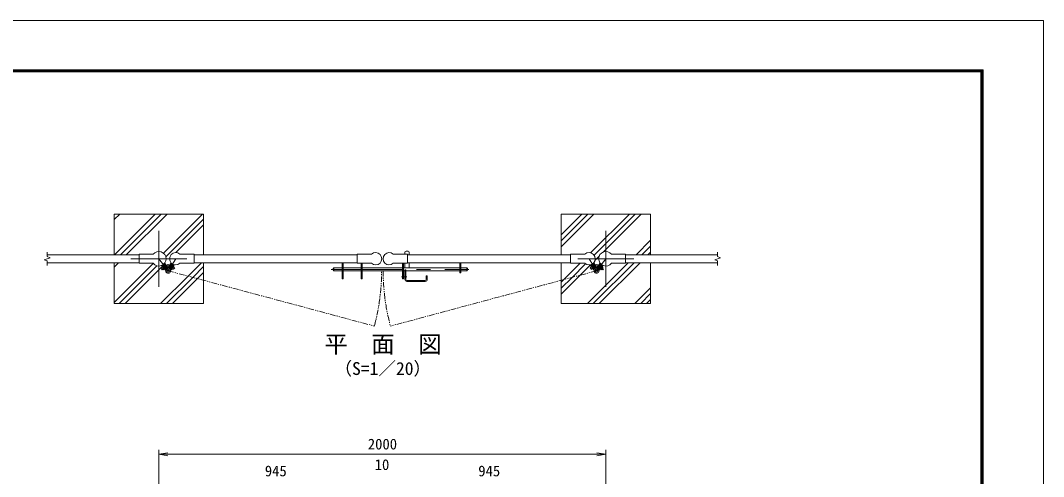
# Model space of a CAD drawing. Units: millimetres at full size. Extents: x -4200 to 4200, y -2970 to 2970.
# Drawn here: x -377 to 4200, y 932 to 2970 of the extents above; entities that cross this region are included whole.
import ezdxf
from ezdxf.enums import TextEntityAlignment as Align

# ---------------------------------------------------------------- set-up
doc = ezdxf.new("R2010")
doc.units = ezdxf.units.MM
doc.header["$LTSCALE"] = 10
doc.linetypes.add('USER1', pattern=[50.8, 31.75, -6.35, 6.35, -6.35])
doc.linetypes.add('USER2', pattern=[5, 2.5, -0.5, 0.5, -0.5, 0.5, -0.5])
doc.layers.add('0-0_D-TTL-TXT', color=7, linetype='Continuous')
for name, color, linetype, lineweight in [('0-2_D-STR1', 1, 'Continuous', 18), ('0-3_D-BMK', 2, 'USER1', 13), ('0-4_D-STR3', 3, 'Continuous', 13), ('0-5_D-DCR-HCH', 7, 'Continuous', 13), ('0-7_D-STR4', 7, 'Continuous', 18), ('0-8_D-STR-DIM', 7, 'Continuous', 13), ('0-9_0', 7, 'Continuous', 18), ('0-B_D-TTL', 7, 'Continuous', 18)]:
    doc.layers.add(name, color=color, linetype=linetype, lineweight=lineweight)
doc.styles.add('ＭＳ ゴシック', font='')
doc.styles.get('ＭＳ ゴシック').set_extended_font_data('MS Gothic')

# ---------------------------------------------------------------- blocks, each defined once
blk = doc.blocks.new('_Open')
at = {"layer": '0-9_0'}
blk.add_line((-10, 1.667), (0, 0), dxfattribs=at)
blk.add_lwpolyline([(-10, -1.667), (0, 0), (-10, 0)], dxfattribs=at)

msp = doc.modelspace()

# ---------------------------------------------------------------- linework, layer by layer
at = {"layer": '0-2_D-STR1'}
for p, q in [((154.49, 1922.35), (-258.01, 1922.35)), ((154.49, 1887.35), (-258.01, 1887.35)), ((1129.09, 1922.35), (399.89, 1922.35)), ((1129.09, 1887.35), (399.89, 1887.35)), ((1354.89, 1922.35), (2084.09, 1922.35)), ((1354.89, 1887.35), (2084.09, 1887.35)), ((2329.49, 1922.35), (2741.99, 1922.35)), ((2329.49, 1887.35), (2741.99, 1887.35))]:
    msp.add_line(p, q, dxfattribs=at)
at = {"layer": '0-3_D-BMK'}
for p, q in [((241.99, 2029.85), (241.99, 1779.85)), ((2241.99, 2029.85), (2241.99, 1779.85)), ((116.99, 1904.85), (366.99, 1904.85)), ((241.99, 1904.85), (283.83, 1851.12)), ((282.56, 1879.03), (253.15, 1856.13)), ((282.33, 1878.95), (312.72, 1859.96)), ((317.39, 1904.85), (283.83, 1851.12)), ((2116.99, 1904.85), (2366.99, 1904.85)), ((2166.59, 1904.85), (2200.15, 1851.12)), ((2201.66, 1878.95), (2171.26, 1859.96)), ((2241.99, 1904.85), (2200.15, 1851.12)), ((2201.42, 1879.03), (2230.83, 1856.13)), ((1013.36, 1857.15), (1628.94, 1857.15)), ((1326.96, 1824.65), (1352.11, 1824.65))]:
    msp.add_line(p, q, dxfattribs=at)
at = {"layer": '0-3_D-BMK', "linetype": 'USER2'}
for p, q in [((283.83, 1851.12), (1205.85, 1604.07)), ((2200.15, 1851.12), (1278.14, 1604.07))]:
    msp.add_line(p, q, dxfattribs=at)
for centre, start, end in [((283.83, 1851.12), 345, 359.97183), ((2200.15, 1851.12), 180.02817, 195)]:
    msp.add_arc(centre, 954.67, start, end, dxfattribs=at)
at = {"layer": '0-4_D-STR3'}
for p, q in [((216.84, 1925.2), (154.49, 1925.2)), ((335.89, 1925.2), (399.89, 1925.2)), ((1193.09, 1925.2), (1129.09, 1925.2)), ((1290.89, 1925.2), (1354.89, 1925.2)), ((1342.89, 1933.65), (1342.89, 1925.2)), ((1347.89, 1938.65), (1356.89, 1938.65)), ((1361.89, 1933.65), (1361.89, 1922.35)), ((2148.09, 1925.2), (2084.09, 1925.2)), ((2267.14, 1925.2), (2329.49, 1925.2)), ((265.3, 1881.43), (258.99, 1876.52)), ((265.3, 1881.43), (266.7, 1881.26)), ((282.24, 1862.94), (266.26, 1883.46)), ((268.24, 1879.29), (266.66, 1878.06)), ((266.66, 1878.06), (277.72, 1863.85)), ((266.7, 1881.26), (280.26, 1863.85)), ((283.08, 1865.59), (267.75, 1885.28)), ((282.25, 1864.26), (296.46, 1887.01)), ((284.2, 1863.04), (298.09, 1885.27)), ((297.76, 1882.86), (286.07, 1864.15)), ((298.13, 1879.68), (288.6, 1864.42)), ((294.38, 1856.68), (308.26, 1878.91)), ((306.24, 1877.57), (294.55, 1858.85)), ((296.3, 1855.42), (310.54, 1878.22)), ((298.13, 1879.68), (296.44, 1880.74)), ((299.14, 1883.18), (297.76, 1882.86)), ((305.92, 1878.94), (299.14, 1883.18)), ((305.92, 1878.94), (306.24, 1877.57)), ((1066.09, 1887.35), (1066.09, 1814.65)), ((1147.09, 1884.5), (1147.09, 1814.65)), ((1336.89, 1884.5), (1336.89, 1814.65)), ((1342.89, 1884.5), (1342.89, 1863.65)), ((1361.89, 1887.35), (1361.89, 1863.65)), ((1587.89, 1887.35), (1587.89, 1842.15)), ((1592.39, 1887.35), (1592.39, 1842.15)), ((2187.68, 1855.42), (2173.44, 1878.22)), ((2189.61, 1856.68), (2175.72, 1878.91)), ((2178.06, 1878.94), (2177.74, 1877.57)), ((2177.74, 1877.57), (2189.43, 1858.85)), ((2178.06, 1878.94), (2184.84, 1883.18)), ((2184.84, 1883.18), (2186.22, 1882.86)), ((2185.85, 1879.68), (2187.55, 1880.74)), ((2185.85, 1879.68), (2195.38, 1864.42)), ((2199.78, 1863.04), (2185.9, 1885.27)), ((2186.22, 1882.86), (2197.91, 1864.15)), ((2201.73, 1864.26), (2187.52, 1887.01)), ((2200.9, 1865.59), (2216.23, 1885.28)), ((2201.75, 1862.94), (2217.73, 1883.46)), ((2217.28, 1881.26), (2203.72, 1863.85)), ((2217.32, 1878.06), (2206.26, 1863.85)), ((2215.74, 1879.29), (2217.32, 1878.06)), ((2218.68, 1881.43), (2217.28, 1881.26)), ((2218.68, 1881.43), (2224.99, 1876.52)), ((260.01, 1868.2), (254.09, 1863.59)), ((260.85, 1854.92), (254.09, 1863.59)), ((270.95, 1854.15), (254.65, 1875.08)), ((272.77, 1855.56), (256.79, 1876.09)), ((258.99, 1876.52), (258.81, 1875.11)), ((258.81, 1875.11), (272.37, 1857.7)), ((261.93, 1874.37), (260.35, 1873.14)), ((266.77, 1859.53), (260.85, 1854.92)), ((262.61, 1870.23), (261.83, 1869.62)), ((269.37, 1861.55), (262.61, 1870.23)), ((269.37, 1861.55), (268.58, 1860.94)), ((272.77, 1855.56), (270.95, 1854.15)), ((279.3, 1865.08), (277.72, 1863.85)), ((282.24, 1862.94), (283.18, 1863.67)), ((284.2, 1863.04), (282.25, 1864.26)), ((288.6, 1864.42), (286.9, 1865.48)), ((295.38, 1860.18), (293.69, 1861.24)), ((294.38, 1856.68), (296.33, 1855.46)), ((297.21, 1863.11), (303.04, 1872.44)), ((298.06, 1862.58), (297.21, 1863.11)), ((306.37, 1857.39), (300.01, 1861.36)), ((303.89, 1871.91), (303.04, 1872.44)), ((312.2, 1866.72), (305.84, 1870.69)), ((306.37, 1857.39), (312.2, 1866.72)), ((1022.39, 1860.65), (1022.39, 1853.65)), ((1025.39, 1863.65), (1061.59, 1863.65)), ((1025.39, 1863.65), (1025.39, 1850.65)), ((1025.39, 1850.65), (1061.59, 1850.65)), ((1066.09, 1863.65), (1147.09, 1863.65)), ((1066.09, 1850.65), (1147.09, 1850.65)), ((1151.59, 1863.65), (1332.39, 1863.65)), ((1151.59, 1850.65), (1332.39, 1850.65)), ((1336.89, 1863.65), (1587.89, 1863.65)), ((1336.89, 1850.65), (1342.89, 1850.65)), ((1342.89, 1855.65), (1342.89, 1812.65)), ((1342.89, 1855.65), (1347.39, 1855.65)), ((1347.39, 1855.65), (1347.39, 1812.65)), ((1347.39, 1850.65), (1587.89, 1850.65)), ((1587.89, 1842.15), (1592.39, 1842.15)), ((1592.39, 1863.65), (1619.39, 1863.65)), ((1592.39, 1850.65), (1619.39, 1850.65)), ((1619.39, 1863.65), (1619.39, 1850.65)), ((1622.39, 1860.65), (1622.39, 1853.65)), ((2177.61, 1857.39), (2183.97, 1861.36)), ((2179.06, 1875.45), (2180.76, 1876.51)), ((2180.09, 1871.91), (2180.94, 1872.44)), ((2180.76, 1876.51), (2190.3, 1861.24)), ((2186.77, 1863.11), (2180.94, 1872.44)), ((2185.92, 1862.58), (2186.77, 1863.11)), ((2189.61, 1856.68), (2187.65, 1855.46)), ((2188.6, 1860.18), (2190.3, 1861.24)), ((2195.38, 1864.42), (2197.08, 1865.48)), ((2199.78, 1863.04), (2201.73, 1864.26)), ((2201.75, 1862.94), (2200.8, 1863.67)), ((2204.68, 1865.08), (2206.26, 1863.85)), ((2222.06, 1874.37), (2211, 1860.17)), ((2211, 1860.17), (2212.57, 1858.94)), ((2211.21, 1855.56), (2227.19, 1876.09)), ((2211.21, 1855.56), (2213.03, 1854.15)), ((2225.17, 1875.11), (2211.61, 1857.7)), ((2213.03, 1854.15), (2229.33, 1875.08)), ((2214.61, 1861.55), (2221.37, 1870.23)), ((2214.61, 1861.55), (2215.4, 1860.94)), ((2217.21, 1859.53), (2223.13, 1854.92)), ((2221.37, 1870.23), (2222.16, 1869.62)), ((2222.06, 1874.37), (2223.63, 1873.14)), ((2223.13, 1854.92), (2229.89, 1863.59)), ((2223.97, 1868.2), (2229.89, 1863.59)), ((2224.99, 1876.52), (2225.17, 1875.11)), ((1351.89, 1808.15), (1433.89, 1808.15)), ((1351.89, 1803.65), (1433.89, 1803.65)), ((1438.39, 1828.65), (1438.39, 1812.65)), ((1438.39, 1828.65), (1442.89, 1828.65)), ((1442.89, 1828.65), (1442.89, 1812.65))]:
    msp.add_line(p, q, dxfattribs=at)
for points in [[(216.84, 1884.5), (154.49, 1884.5), (154.49, 1925.2)], [(335.89, 1884.5), (399.89, 1884.5), (399.89, 1925.2)], [(1193.09, 1884.5), (1129.09, 1884.5), (1129.09, 1925.2)], [(1290.89, 1884.5), (1354.89, 1884.5), (1354.89, 1925.2)], [(2148.09, 1884.5), (2084.09, 1884.5), (2084.09, 1925.2)], [(2267.14, 1884.5), (2329.49, 1884.5), (2329.49, 1925.2)], [(1061.59, 1887.35), (1061.59, 1814.65), (1066.09, 1814.65)], [(1151.59, 1884.5), (1151.59, 1814.65), (1147.09, 1814.65)], [(1332.39, 1884.5), (1332.39, 1814.65), (1336.89, 1814.65)], [(261.93, 1874.37), (272.99, 1860.17), (271.41, 1858.94)], [(304.92, 1875.45), (303.22, 1876.51), (293.69, 1861.24)], [(2177.61, 1857.39), (2171.78, 1866.72), (2178.14, 1870.69)]]:
    msp.add_lwpolyline(points, dxfattribs=at)
for centre in [(283.83, 1851.12), (2200.15, 1851.12)]:
    msp.add_circle(centre, 6.3, dxfattribs=at)
for centre, radius, start, end in [((241.99, 1904.85), 32.35, 218.9806, 141.0194), ((317.39, 1904.85), 27.5, 47.73142, 312.26858), ((1211.59, 1904.85), 27.5, 227.73142, 132.26858), ((1272.39, 1904.85), 27.5, 47.73142, 312.26858), ((1347.89, 1933.65), 5, 90, 180), ((1356.89, 1933.65), 5, 0, 90), ((2166.59, 1904.85), 27.5, 227.73142, 132.26858), ((2241.99, 1904.85), 32.35, 38.9806, 321.0194), ((268.43, 1854.63), 5, 347.17344, 37.90819), ((283.83, 1851.12), 10.8, 97.27686, 18.74636), ((284.21, 1866.92), 5, 217.90819, 259.49832), ((281.83, 1866.8), 5, 277.27686, 328.01161), ((298.79, 1856.2), 5, 148.01161, 198.74636), ((1025.39, 1860.65), 3, 90, 180), ((1025.39, 1853.65), 3, 180, 270), ((1619.39, 1860.65), 3, 0, 90), ((1619.39, 1853.65), 3, 270, 0), ((2200.15, 1851.12), 10.8, 161.25364, 82.72314), ((2185.19, 1856.2), 5, 341.25364, 31.98839), ((2202.15, 1866.8), 5, 211.98839, 262.72314), ((2199.78, 1866.92), 5, 280.50168, 322.09181), ((2215.56, 1854.63), 5, 142.09181, 192.82656), ((1351.89, 1812.65), 9, 180, 270), ((1351.89, 1812.65), 4.5, 180, 270), ((1433.89, 1812.65), 4.5, 270, 0), ((1433.89, 1812.65), 9, 270, 0)]:
    msp.add_arc(centre, radius, start, end, dxfattribs=at)
at = {"layer": '0-5_D-DCR-HCH'}
for p, q in [((41.99, 2080.2), (66.64, 2104.85)), ((43.24, 1922.35), (225.74, 2104.85)), ((69.76, 1922.35), (252.26, 2104.85)), ((96.27, 1922.35), (278.77, 2104.85)), ((262.62, 1929.6), (437.87, 2104.85)), ((273.02, 1913.49), (441.99, 2082.46)), ((2041.99, 1958.88), (2187.96, 2104.85)), ((2041.99, 1985.4), (2161.45, 2104.85)), ((2041.99, 2011.92), (2134.93, 2104.85)), ((2173.58, 1931.37), (2347.06, 2104.85)), ((2189.17, 1920.45), (2373.58, 2104.85)), ((2230.02, 1934.78), (2400.09, 2104.85)), ((318.28, 1932.23), (441.99, 2055.94)), ((2376.69, 1922.35), (2441.99, 1987.65)), ((2403.21, 1922.35), (2441.99, 1961.14)), ((2429.73, 1922.35), (2441.99, 1934.62)), ((41.99, 1868.07), (61.27, 1887.35)), ((41.99, 1708.97), (217.18, 1884.16)), ((2159.19, 1704.85), (2341.69, 1887.35)), ((2185.71, 1704.85), (2368.21, 1887.35)), ((2212.23, 1704.85), (2394.73, 1887.35)), ((64.39, 1704.85), (233.35, 1873.81)), ((90.91, 1704.85), (257.49, 1871.44)), ((2371.32, 1704.85), (2441.99, 1775.52)), ((2397.84, 1704.85), (2441.99, 1749)), ((2424.36, 1704.85), (2441.99, 1722.49))]:
    msp.add_line(p, q, dxfattribs=at)
for points in [[(250, 1704.85), (372.51, 1827.36), (432.5, 1887.35)], [(2041.99, 1799.78), (2054.23, 1812.02), (2126.71, 1884.5)], [(2041.99, 1773.27), (2090.45, 1821.73), (2151, 1882.27)], [(2041.99, 1746.75), (2126.68, 1831.44), (2173.45, 1878.21)], [(2193.07, 1897.83), (2200.09, 1904.85), (2211.88, 1916.64)], [(276.52, 1704.85), (393.42, 1821.76), (441.99, 1870.32)], [(303.04, 1704.85), (414.34, 1816.15), (441.99, 1843.81)]]:
    msp.add_lwpolyline(points, dxfattribs=at)
at = {"layer": '0-7_D-STR4'}
for p, q in [((41.99, 2104.85), (41.99, 1922.35)), ((2041.99, 2104.85), (2041.99, 1922.35))]:
    msp.add_line(p, q, dxfattribs=at)
for points in [[(441.99, 1922.35), (441.99, 2104.85), (41.99, 2104.85)], [(2441.99, 1922.35), (2441.99, 2104.85), (2041.99, 2104.85)], [(41.99, 1887.35), (41.99, 1704.85), (441.99, 1704.85), (441.99, 1887.35)], [(2041.99, 1887.35), (2041.99, 1704.85), (2441.99, 1704.85), (2441.99, 1887.35)]]:
    msp.add_lwpolyline(points, dxfattribs=at)
at = {"layer": '0-8_D-STR-DIM'}
for p, q in [((-258.01, 1914.47), (-258.01, 1934.85)), ((2741.99, 1914.47), (2741.99, 1934.85)), ((-271.22, 1900.04), (-244.79, 1909.66)), ((-258.01, 1895.23), (-271.22, 1900.04)), ((-244.79, 1909.66), (-258.01, 1914.47)), ((-258.01, 1874.85), (-258.01, 1895.23)), ((2728.78, 1900.04), (2755.21, 1909.66)), ((2741.99, 1895.23), (2728.78, 1900.04)), ((2755.21, 1909.66), (2741.99, 1914.47)), ((2741.99, 1874.85), (2741.99, 1895.23)), ((241.99, 716.61), (241.99, 1051.37)), ((241.99, 1031.37), (2241.99, 1031.37)), ((2241.99, 716.61), (2241.99, 1051.37))]:
    msp.add_line(p, q, dxfattribs=at)
at = {"layer": '0-B_D-TTL', "color": 2}
msp.add_lwpolyline([(-4200, 2970), (4200, 2970), (4200, -2970), (-4200, -2970)], close=True, dxfattribs=at)
at = {"layer": '0-B_D-TTL'}
for points in [[(-3930, 2750), (3930, 2750), (3930, -2750), (-3930, -2750)], [(-3927.5, 2747.5), (3927.5, 2747.5), (3927.5, -2747.5), (-3927.5, -2747.5)], [(-3925, 2745), (3925, 2745), (3925, -2745), (-3925, -2745)], [(-3922.5, 2742.5), (3922.5, 2742.5), (3922.5, -2742.5), (-3922.5, -2742.5)], [(-3920, 2740), (3920, 2740), (3920, -2740), (-3920, -2740)]]:
    msp.add_lwpolyline(points, close=True, dxfattribs=at)

# ---------------------------------------------------------------- block references
at = {"layer": '0-8_D-STR-DIM', "xscale": 4, "yscale": 4, "rotation": 180}
msp.add_blockref('_Open', (241.99, 1031.37), dxfattribs=at)
at = {"layer": '0-8_D-STR-DIM', "xscale": 4, "yscale": 4}
msp.add_blockref('_Open', (2241.99, 1031.37), dxfattribs=at)

# ---------------------------------------------------------------- texts
at = {"layer": '0-0_D-TTL-TXT', "style": 'ＭＳ ゴシック'}
for s, height, p in [('平\u3000面\u3000図', 76.98, (982.09, 1461.33)), ('（S=1／20）', 57.7, (1027.58, 1368.13))]:
    msp.add_text(s, height=height, dxfattribs=at).set_placement(p, align=Align.BOTTOM_LEFT)
at = {"layer": '0-8_D-STR-DIM', "style": 'ＭＳ ゴシック'}
for s, p in [('2000', (1176.72, 1038.12)), ('10', (1207.58, 946.12)), ('945', (716, 918.12)), ('945', (1671, 918.12))]:
    msp.add_text(s, height=48.09, dxfattribs=at).set_placement(p, align=Align.BOTTOM_LEFT)

doc.saveas('drawing.dxf')
